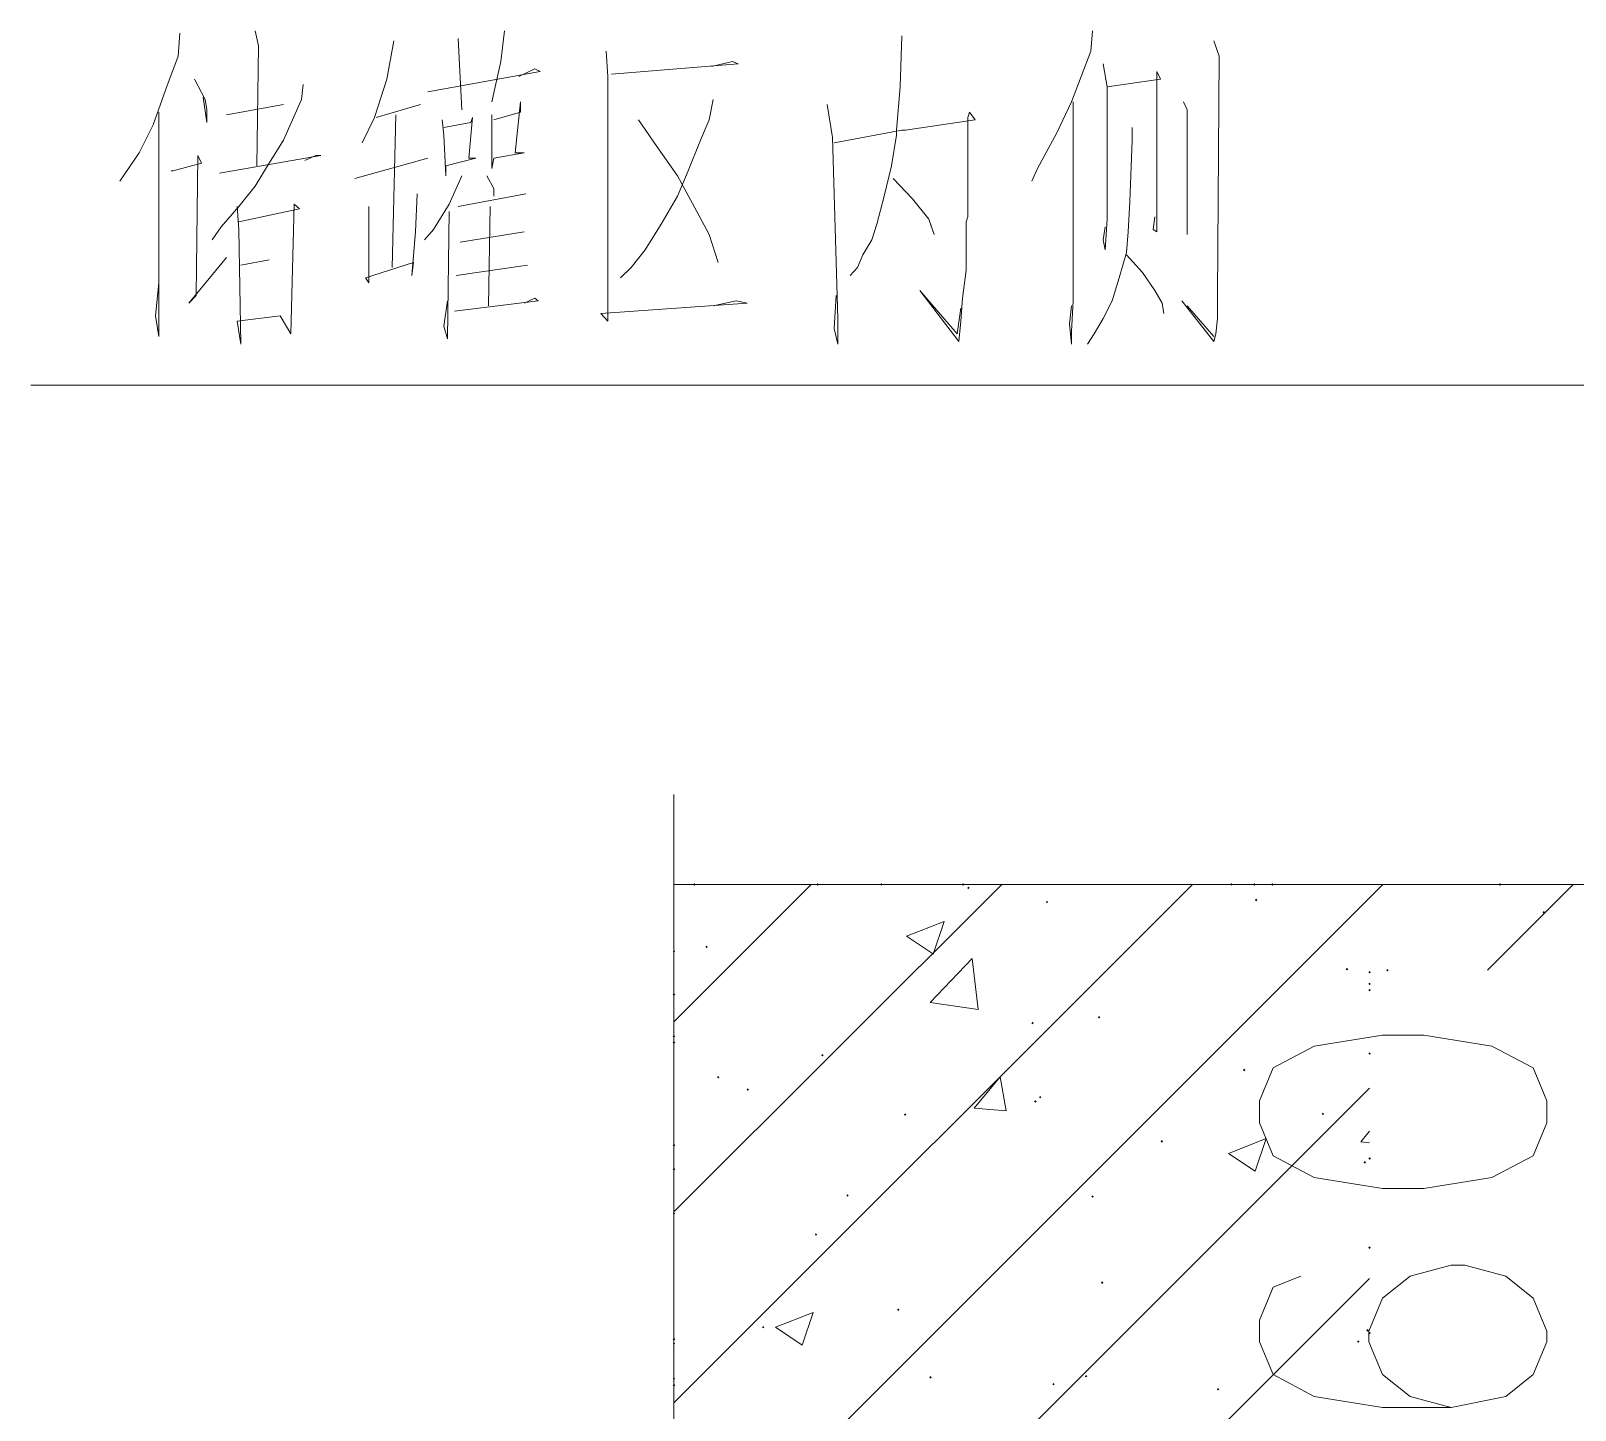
# Model space of a CAD drawing. Header units: millimetres. Extents: x -30643 to 86172, y -19411 to 63186.
# Drawn here: x 40034 to 43204, y -29 to 2801 of the extents above; entities that cross this region are included whole.
import ezdxf

# ---------------------------------------------------------------- set-up
doc = ezdxf.new("R2010")
doc.units = ezdxf.units.MM

msp = doc.modelspace()

# ---------------------------------------------------------------- hatches: boundary and pattern name
h = msp.add_hatch(color=0)
h.dxf.hatch_style = 2
h.paths.add_polyline_path([(41395.9, 1046.9), (41393.3, 1049.5), (41395.9, 1052.1), (41398.5, 1049.5)])
h = msp.add_hatch(color=0)
h.dxf.hatch_style = 2
h.paths.add_polyline_path([(41395.9, 1046.9), (41393.3, 1049.5), (41395.9, 1052.1), (41398.5, 1049.5)])
h = msp.add_hatch(color=0)
h.dxf.hatch_style = 2
h.paths.add_polyline_path([(41649.2, 1046.9), (41646.6, 1049.5), (41649.2, 1052.1), (41651.8, 1049.5)])
h = msp.add_hatch(color=0)
h.dxf.hatch_style = 2
h.paths.add_polyline_path([(41780.1, 1046.9), (41777.5, 1049.5), (41780.1, 1052.1), (41782.7, 1049.5)])
h = msp.add_hatch(color=0)
h.dxf.hatch_style = 2
h.paths.add_polyline_path([(41780.1, 1046.9), (41777.5, 1049.5), (41780.1, 1052.1), (41782.7, 1049.5)])
h = msp.add_hatch(color=0)
h.dxf.hatch_style = 2
h.paths.add_polyline_path([(41780.1, 1046.9), (41777.5, 1049.5), (41780.1, 1052.1), (41782.7, 1049.5)])
h = msp.add_hatch(color=0)
h.dxf.hatch_style = 2
h.paths.add_polyline_path([(41947.5, 1046.9), (41944.9, 1049.5), (41947.5, 1052.1), (41950.1, 1049.5)])
h = msp.add_hatch(color=0)
h.dxf.hatch_style = 2
h.paths.add_polyline_path([(42498.5, 1046.9), (42495.9, 1049.5), (42498.5, 1052.1), (42501.1, 1049.5)])
h = msp.add_hatch(color=0)
h.dxf.hatch_style = 2
h.paths.add_polyline_path([(42545.7, 1046.9), (42543.1, 1049.5), (42545.7, 1052.1), (42548.3, 1049.5)])
h = msp.add_hatch(color=0)
h.dxf.hatch_style = 2
h.paths.add_polyline_path([(42545.7, 1046.9), (42543.1, 1049.5), (42545.7, 1052.1), (42548.3, 1049.5)])
h = msp.add_hatch(color=0)
h.dxf.hatch_style = 2
h.paths.add_polyline_path([(42545.7, 1046.9), (42543.1, 1049.5), (42545.7, 1052.1), (42548.3, 1049.5)])
h = msp.add_hatch(color=0)
h.dxf.hatch_style = 2
h.paths.add_polyline_path([(42582.3, 1046.9), (42579.7, 1049.5), (42582.3, 1052.1), (42584.9, 1049.5)])
h = msp.add_hatch(color=0)
h.dxf.hatch_style = 2
h.paths.add_polyline_path([(42582.3, 1046.9), (42579.7, 1049.5), (42582.3, 1052.1), (42584.9, 1049.5)])
h = msp.add_hatch(color=0)
h.dxf.hatch_style = 2
h.paths.add_polyline_path([(43048.8, 1046.9), (43046.2, 1049.5), (43048.8, 1052.1), (43051.4, 1049.5)])
h = msp.add_hatch(color=0)
h.dxf.hatch_style = 2
h.paths.add_polyline_path([(43050.2, 1046.9), (43047.6, 1049.5), (43050.2, 1052.1), (43052.8, 1049.5)])
h = msp.add_hatch(color=0)
h.dxf.hatch_style = 2
h.paths.add_polyline_path([(41958.8, 1039.9), (41956.2, 1042.5), (41958.8, 1045.1), (41961.4, 1042.5)])
h = msp.add_hatch(color=0)
h.dxf.hatch_style = 2
h.paths.add_polyline_path([(42119.9, 1011), (42117.3, 1013.6), (42119.9, 1016.2), (42122.5, 1013.6)])
h = msp.add_hatch(color=0)
h.dxf.hatch_style = 2
h.paths.add_polyline_path([(42549.2, 1015.2), (42546.6, 1017.8), (42549.2, 1020.4), (42551.8, 1017.8)])
h = msp.add_hatch(color=0)
h.dxf.hatch_style = 2
h.paths.add_polyline_path([(43139.6, 989.9), (43137, 992.5), (43139.6, 995.1), (43142.2, 992.5)])
h = msp.add_hatch(color=0)
h.dxf.hatch_style = 2
h.paths.add_polyline_path([(41421.2, 918.8), (41418.6, 921.4), (41421.2, 924), (41423.8, 921.4)])
h = msp.add_hatch(color=0)
h.dxf.hatch_style = 2
h.paths.add_polyline_path([(41354.3, 909.7), (41351.7, 912.3), (41354.3, 914.9), (41356.9, 912.3)])
h = msp.add_hatch(color=0)
h.dxf.hatch_style = 2
h.paths.add_polyline_path([(42735.7, 873.1), (42733.1, 875.7), (42735.7, 878.3), (42738.3, 875.7)])
h = msp.add_hatch(color=0)
h.dxf.hatch_style = 2
h.paths.add_polyline_path([(42782.1, 866.8), (42779.5, 869.4), (42782.1, 872), (42784.7, 869.4)])
h = msp.add_hatch(color=0)
h.dxf.hatch_style = 2
h.paths.add_polyline_path([(42818.7, 871), (42816.1, 873.6), (42818.7, 876.2), (42821.3, 873.6)])
h = msp.add_hatch(color=0)
h.dxf.hatch_style = 2
h.paths.add_polyline_path([(42818.7, 871), (42816.1, 873.6), (42818.7, 876.2), (42821.3, 873.6)])
h = msp.add_hatch(color=0)
h.dxf.hatch_style = 2
h.paths.add_polyline_path([(41354.3, 821), (41351.7, 823.6), (41354.3, 826.2), (41356.9, 823.6)])
h = msp.add_hatch(color=0)
h.dxf.hatch_style = 2
h.paths.add_polyline_path([(41354.3, 821), (41351.7, 823.6), (41354.3, 826.2), (41356.9, 823.6)])
h = msp.add_hatch(color=0)
h.dxf.hatch_style = 2
h.paths.add_polyline_path([(42782.1, 842.8), (42779.5, 845.4), (42782.1, 848), (42784.7, 845.4)])
h = msp.add_hatch(color=0)
h.dxf.hatch_style = 2
h.paths.add_polyline_path([(42782.1, 842.8), (42779.5, 845.4), (42782.1, 848), (42784.7, 845.4)])
h = msp.add_hatch(color=0)
h.dxf.hatch_style = 2
h.paths.add_polyline_path([(42782.1, 830.2), (42779.5, 832.8), (42782.1, 835.4), (42784.7, 832.8)])
h = msp.add_hatch(color=0)
h.dxf.hatch_style = 2
h.paths.add_polyline_path([(42782.1, 830.2), (42779.5, 832.8), (42782.1, 835.4), (42784.7, 832.8)])
h = msp.add_hatch(color=0)
h.dxf.hatch_style = 2
h.paths.add_polyline_path([(42090.4, 762.6), (42087.8, 765.2), (42090.4, 767.8), (42093, 765.2)])
h = msp.add_hatch(color=0)
h.dxf.hatch_style = 2
h.paths.add_polyline_path([(42226.9, 774.6), (42224.3, 777.2), (42226.9, 779.8), (42229.5, 777.2)])
h = msp.add_hatch(color=0)
h.dxf.hatch_style = 2
h.paths.add_polyline_path([(41354.3, 735.2), (41351.7, 737.8), (41354.3, 740.4), (41356.9, 737.8)])
h = msp.add_hatch(color=0)
h.dxf.hatch_style = 2
h.paths.add_polyline_path([(41354.3, 735.2), (41351.7, 737.8), (41354.3, 740.4), (41356.9, 737.8)])
h = msp.add_hatch(color=0)
h.dxf.hatch_style = 2
h.paths.add_polyline_path([(41354.3, 735.2), (41351.7, 737.8), (41354.3, 740.4), (41356.9, 737.8)])
h = msp.add_hatch(color=0)
h.dxf.hatch_style = 2
h.paths.add_polyline_path([(41354.3, 722.5), (41351.7, 725.1), (41354.3, 727.7), (41356.9, 725.1)])
h = msp.add_hatch(color=0)
h.dxf.hatch_style = 2
h.paths.add_polyline_path([(41354.3, 722.5), (41351.7, 725.1), (41354.3, 727.7), (41356.9, 725.1)])
h = msp.add_hatch(color=0)
h.dxf.hatch_style = 2
h.paths.add_polyline_path([(41659, 696.5), (41656.4, 699.1), (41659, 701.7), (41661.6, 699.1)])
h = msp.add_hatch(color=0)
h.dxf.hatch_style = 2
h.paths.add_polyline_path([(42782.1, 700), (42779.5, 702.6), (42782.1, 705.2), (42784.7, 702.6)])
h = msp.add_hatch(color=0)
h.dxf.hatch_style = 2
h.paths.add_polyline_path([(42524.6, 666.2), (42522, 668.8), (42524.6, 671.4), (42527.2, 668.8)])
h = msp.add_hatch(color=0)
h.dxf.hatch_style = 2
h.paths.add_polyline_path([(41445.1, 651.4), (41442.5, 654), (41445.1, 656.6), (41447.7, 654)])
h = msp.add_hatch(color=0)
h.dxf.hatch_style = 2
h.paths.add_polyline_path([(41505.6, 626.1), (41503, 628.7), (41505.6, 631.3), (41508.2, 628.7)])
h = msp.add_hatch(color=0)
h.dxf.hatch_style = 2
h.paths.add_polyline_path([(42096, 601.5), (42093.4, 604.1), (42096, 606.7), (42098.6, 604.1)])
h = msp.add_hatch(color=0)
h.dxf.hatch_style = 2
h.paths.add_polyline_path([(42105.9, 610.6), (42103.3, 613.2), (42105.9, 615.8), (42108.5, 613.2)])
h = msp.add_hatch(color=0)
h.dxf.hatch_style = 2
h.paths.add_polyline_path([(41828.6, 574.7), (41826, 577.3), (41828.6, 579.9), (41831.2, 577.3)])
h = msp.add_hatch(color=0)
h.dxf.hatch_style = 2
h.paths.add_polyline_path([(42686.4, 576.1), (42683.8, 578.7), (42686.4, 581.3), (42689, 578.7)])
h = msp.add_hatch(color=0)
h.dxf.hatch_style = 2
h.paths.add_polyline_path([(41354.3, 512.1), (41351.7, 514.7), (41354.3, 517.3), (41356.9, 514.7)])
h = msp.add_hatch(color=0)
h.dxf.hatch_style = 2
h.paths.add_polyline_path([(41354.3, 512.1), (41351.7, 514.7), (41354.3, 517.3), (41356.9, 514.7)])
h = msp.add_hatch(color=0)
h.dxf.hatch_style = 2
h.paths.add_polyline_path([(42355.7, 519.8), (42353.1, 522.4), (42355.7, 525.1), (42358.3, 522.4)])
h = msp.add_hatch(color=0)
h.dxf.hatch_style = 2
h.paths.add_polyline_path([(42772.3, 476.9), (42769.6, 479.5), (42772.3, 482.1), (42774.9, 479.5)])
h = msp.add_hatch(color=0)
h.dxf.hatch_style = 2
h.paths.add_polyline_path([(42782.1, 484.7), (42779.5, 487.3), (42782.1, 489.9), (42784.7, 487.3)])
h = msp.add_hatch(color=0)
h.dxf.hatch_style = 2
h.paths.add_polyline_path([(41354.3, 462.8), (41351.7, 465.5), (41354.3, 468.1), (41356.9, 465.5)])
h = msp.add_hatch(color=0)
h.dxf.hatch_style = 2
h.paths.add_polyline_path([(41354.3, 462.8), (41351.7, 465.5), (41354.3, 468.1), (41356.9, 465.5)])
h = msp.add_hatch(color=0)
h.dxf.hatch_style = 2
h.paths.add_polyline_path([(41710.4, 408.7), (41707.8, 411.3), (41710.4, 413.9), (41713, 411.3)])
h = msp.add_hatch(color=0)
h.dxf.hatch_style = 2
h.paths.add_polyline_path([(42213.5, 406.6), (42210.9, 409.2), (42213.5, 411.8), (42216.1, 409.2)])
h = msp.add_hatch(color=0)
h.dxf.hatch_style = 2
h.paths.add_polyline_path([(41354.3, 371.4), (41351.7, 374), (41354.3, 376.6), (41356.9, 374)])
h = msp.add_hatch(color=0)
h.dxf.hatch_style = 2
h.paths.add_polyline_path([(41354.3, 371.4), (41351.7, 374), (41354.3, 376.6), (41356.9, 374)])
h = msp.add_hatch(color=0)
h.dxf.hatch_style = 2
h.paths.add_polyline_path([(41354.3, 371.4), (41351.7, 374), (41354.3, 376.6), (41356.9, 374)])
h = msp.add_hatch(color=0)
h.dxf.hatch_style = 2
h.paths.add_polyline_path([(41645.7, 328.4), (41643.1, 331), (41645.7, 333.7), (41648.3, 331)])
h = msp.add_hatch(color=0)
h.dxf.hatch_style = 2
h.paths.add_polyline_path([(42782.1, 301.7), (42779.5, 304.3), (42782.1, 306.9), (42784.7, 304.3)])
h = msp.add_hatch(color=0)
h.dxf.hatch_style = 2
h.paths.add_polyline_path([(42233.2, 229.9), (42230.6, 232.5), (42233.2, 235.1), (42235.8, 232.5)])
h = msp.add_hatch(color=0)
h.dxf.hatch_style = 2
h.paths.add_polyline_path([(41814.5, 174.3), (41811.9, 176.9), (41814.5, 179.5), (41817.1, 176.9)])
h = msp.add_hatch(color=0)
h.dxf.hatch_style = 2
h.paths.add_polyline_path([(41537.3, 138.5), (41534.7, 141.1), (41537.3, 143.7), (41539.9, 141.1)])
h = msp.add_hatch(color=0)
h.dxf.hatch_style = 2
h.paths.add_polyline_path([(42777.9, 132.1), (42775.3, 134.7), (42777.9, 137.3), (42780.5, 134.7)])
h = msp.add_hatch(color=0)
h.dxf.hatch_style = 2
h.paths.add_polyline_path([(42782.1, 126.5), (42779.5, 129.1), (42782.1, 131.7), (42784.7, 129.1)])
h = msp.add_hatch(color=0)
h.dxf.hatch_style = 2
h.paths.add_polyline_path([(41354.3, 113.8), (41351.7, 116.4), (41354.3, 119), (41356.9, 116.4)])
h = msp.add_hatch(color=0)
h.dxf.hatch_style = 2
h.paths.add_polyline_path([(41354.3, 113.8), (41351.7, 116.4), (41354.3, 119), (41356.9, 116.4)])
h = msp.add_hatch(color=0)
h.dxf.hatch_style = 2
h.paths.add_polyline_path([(41354.3, 104.7), (41351.7, 107.3), (41354.3, 109.9), (41356.9, 107.3)])
h = msp.add_hatch(color=0)
h.dxf.hatch_style = 2
h.paths.add_polyline_path([(41354.3, 104.7), (41351.7, 107.3), (41354.3, 109.9), (41356.9, 107.3)])
h = msp.add_hatch(color=0)
h.dxf.hatch_style = 2
h.paths.add_polyline_path([(42758.9, 108.9), (42756.3, 111.5), (42758.9, 114.1), (42761.5, 111.5)])
h = msp.add_hatch(color=0)
h.dxf.hatch_style = 2
h.paths.add_polyline_path([(41354.3, 32.9), (41351.7, 35.5), (41354.3, 38.1), (41356.9, 35.5)])
h = msp.add_hatch(color=0)
h.dxf.hatch_style = 2
h.paths.add_polyline_path([(41354.3, 32.9), (41351.7, 35.5), (41354.3, 38.1), (41356.9, 35.5)])
h = msp.add_hatch(color=0)
h.dxf.hatch_style = 2
h.paths.add_polyline_path([(41880.7, 35.7), (41878.1, 38.3), (41880.7, 40.9), (41883.3, 38.3)])
h = msp.add_hatch(color=0)
h.dxf.hatch_style = 2
h.paths.add_polyline_path([(42200.2, 37.8), (42197.6, 40.4), (42200.2, 43), (42202.8, 40.4)])
h = msp.add_hatch(color=0)
h.dxf.hatch_style = 2
h.paths.add_polyline_path([(41354.3, 19.5), (41351.7, 22.1), (41354.3, 24.7), (41356.9, 22.1)])
h = msp.add_hatch(color=0)
h.dxf.hatch_style = 2
h.paths.add_polyline_path([(42133.3, 21.6), (42130.7, 24.2), (42133.3, 26.8), (42135.9, 24.2)])
h = msp.add_hatch(color=0)
h.dxf.hatch_style = 2
h.paths.add_polyline_path([(42471.1, 11.1), (42468.5, 13.7), (42471.1, 16.3), (42473.7, 13.7)])

# ---------------------------------------------------------------- linework, layer by layer
at = {"color": 0, "lineweight": 0}
for points in [[(40340.3, 2796), (40336.8, 2748.9), (40311.5, 2681.3), (40285.5, 2608.2), (40256.6, 2550.5), (40216.5, 2492.7)], [(40494.4, 2801), (40501.5, 2770), (40498, 2524.4)], [(41006.7, 2801), (40999, 2738.3), (40980.7, 2655.3)], [(41822.3, 2791.1), (41818.8, 2686.3), (41811, 2597.6), (41811, 2587), (41800.5, 2524.4), (41785.7, 2461.8), (41770.9, 2404.1), (41760.4, 2372.4), (41742.1, 2341.5), (41730.8, 2315.4), (41716, 2299.2)], [(42213.5, 2801), (42210, 2759.4), (42169.9, 2655.3), (42140.3, 2592), (42100.2, 2518.8), (42089, 2492.7)], [(40779.4, 2780.6), (40764.7, 2701.7), (40739.3, 2623.6), (40714, 2571.6)], [(40911, 2785.5), (40918.8, 2639.1)], [(41215, 2759.4), (41218.5, 2707.4), (41218.5, 2205.6), (41203.8, 2221.1), (41504.2, 2242.2), (41481.7, 2247.2), (41434.6, 2236.6)], [(42462.6, 2780.6), (42473.2, 2748.9), (42469.7, 2257.7), (42469.7, 2210.6), (42466.2, 2179.6), (42462.6, 2163.4), (42396.5, 2247.2)], [(41226.3, 2712.3), (41485.9, 2733.4), (41474.7, 2738.3), (41431, 2727.8)], [(42239.6, 2399.2), (42235.3, 2372.4), (42239.6, 2352), (42243.1, 2414.6), (42243.1, 2535), (42243.1, 2686.3), (42235.3, 2733.4), (42243.1, 2686.3), (42352.9, 2701.7), (42345.1, 2717.9), (42345.1, 2696.8), (42345.1, 2435.8), (42345.1, 2388.6), (42338.1, 2393.5), (42341.6, 2419.6)], [(40369.9, 2701.7), (40391.7, 2660.2), (40395.2, 2639.1), (40395.2, 2613.1), (40388.2, 2665.2)], [(40849.1, 2675.7), (41079.9, 2717.9), (41068.6, 2722.9), (41035.6, 2707.4)], [(40593, 2691.2), (40589.4, 2660.2), (40552.8, 2576.5), (40519.8, 2524.4), (40494.4, 2482.2), (40461.4, 2440.7), (40424.8, 2399.2), (40406.5, 2372.4)], [(40296.7, 2634.2), (40296.7, 2174), (40289.7, 2216.2), (40296.7, 2283.8)], [(40552.8, 2649.7), (40436, 2628.6)], [(40742.8, 2623.6), (40834.3, 2649.7)], [(40980.7, 2628.6), (40980.7, 2518.8), (40984.2, 2539.9), (41046.8, 2550.5), (41028.5, 2550.5), (41039.1, 2655.3), (41039.1, 2634.2), (40984.2, 2618.7)], [(41434.6, 2660.2), (41426.8, 2618.7), (41408.5, 2576.5), (41383.2, 2513.9), (41361.4, 2461.8), (41328.3, 2404.1), (41295.2, 2352), (41266.4, 2315.4), (41244.6, 2294.3)], [(41668.9, 2649.7), (41679.4, 2582.1), (41690.7, 2210.6), (41690.7, 2158.5), (41683, 2190.2), (41687.2, 2257.7)], [(41683, 2571.6), (41822.3, 2597.6), (41829.3, 2597.6), (41972.2, 2618.7), (41960.9, 2634.2), (41957.4, 2623.6), (41957.4, 2513.9), (41957.4, 2419.6), (41953.9, 2409), (41953.9, 2320.3), (41953.9, 2309.8), (41946.8, 2252.8), (41943.3, 2205.6), (41939.1, 2163.4), (41858.9, 2268.3), (41935.6, 2179.6), (41943.3, 2231.7)], [(42173.4, 2655.3), (42173.4, 2247.2), (42169.9, 2184.5), (42169.9, 2158.5), (42166.4, 2200), (42169.9, 2236.6)], [(42400, 2655.3), (42407.7, 2639.1), (42407.7, 2383)], [(40783, 2628.6), (40775.9, 2315.4)], [(40878.7, 2618.7), (40882.2, 2587), (40885.7, 2503.3), (40885.7, 2524.4), (40947.6, 2539.9), (40933.5, 2539.9), (40940.6, 2623.6), (40937.1, 2613.1), (40882.2, 2602.5)], [(41281.2, 2618.7), (41317.7, 2565.9), (41361.4, 2503.3), (41401.5, 2430.1), (41426.8, 2383), (41445.1, 2326)], [(42294.5, 2602.5), (42294.5, 2576.5), (42290.2, 2451.2), (42286.7, 2388.6), (42283.2, 2346.4), (42268.4, 2294.3), (42253.6, 2247.2), (42235.3, 2210.6), (42217, 2179.6), (42203, 2158.5)], [(40322, 2513.9), (40326.3, 2513.9), (40384.7, 2529.3), (40376.9, 2545.5), (40373.4, 2257.7), (40358.6, 2242.2), (40436, 2335.8)], [(40421.3, 2508.9), (40629.5, 2545.5), (40619, 2545.5), (40596.5, 2535)], [(40849.1, 2539.9), (40699.2, 2498.4)], [(40918.8, 2503.3), (40892.7, 2445.6), (40860.4, 2393.5), (40842.1, 2372.4)], [(40970.1, 2503.3), (40984.2, 2477.3), (40984.2, 2461.8)], [(41804, 2498.4), (41844.1, 2456.2), (41877.2, 2414.6), (41888.4, 2383), (41880.7, 2404.1)], [(40457.9, 2440.7), (40461.4, 2393.5), (40464.9, 2158.5), (40457.9, 2205.6), (40545.8, 2216.2), (40567.6, 2179.6), (40574.7, 2445.6), (40585.9, 2435.8), (40461.4, 2409)], [(40728.1, 2440.7), (40728.1, 2283.8), (40721, 2294.3), (40819.5, 2326), (40816, 2299.2), (40823.8, 2388.6), (40827.3, 2466.7)], [(40911, 2440.7), (41050.3, 2466.7)], [(40892.7, 2430.1), (40889.2, 2169.1), (40882.2, 2195.1), (40889.2, 2247.2)], [(40977.2, 2440.7), (40973.6, 2236.6)], [(40915.2, 2367.5), (41046.8, 2388.6)], [(40523.3, 2330.9), (40464.9, 2320.3)], [(41053.9, 2320.3), (40907.5, 2299.2)], [(42283.2, 2341.5), (42316.3, 2304.9), (42341.6, 2268.3), (42356.4, 2242.2), (42359.9, 2221.1)], [(40904, 2226.1), (41075.7, 2247.2), (41068.6, 2252.8), (41046.8, 2242.2)], [(42407.7, 2236.6), (42462.6, 2174)], [(40034.2, 2074.1), (43586.4, 2074.1)], [(41354.3, -2822.1), (41354.3, -978.5), (40985.6, -886.3), (41723.1, -702), (41354.3, -609.8), (41354.3, 1233.9)], [(41354.3, 1049.5), (49382.6, 1049.5)], [(41354.3, 768), (41635.8, 1049.5)], [(41354.3, 377.5), (42027.1, 1049.5)], [(41354.3, -13.8), (42418.3, 1049.5)], [(41354.3, -405), (42809.5, 1049.5)], [(44133.2, 1049.5), (42949.6, 1049.5)], [(43024.2, 873.6), (43200.1, 1049.5)], [(41831.4, 943.2), (41908.8, 973.5)], [(41886.3, 906.7), (41908.8, 973.5)], [(41831.4, 943.2), (41887, 906.7)], [(41880, 807.4), (41966.5, 897.5)], [(41978.5, 792.7), (41966.5, 897.5)], [(41880, 807.4), (41978.5, 792.7)], [(41970.1, 590.7), (42023.5, 654.7)], [(42036.2, 585.1), (42023.5, 654.7)], [(41354.3, -796.2), (42782.1, 631.5)], [(41970.1, 590.7), (42036.2, 585.1)], [(42763.8, 521.7), (42782.1, 543.6)], [(42492.2, 497.8), (42569.6, 528.1)], [(42547.1, 461.2), (42569.6, 528.1)], [(42763.8, 521.7), (42782.1, 519.6)], [(42492.2, 497.8), (42547.1, 461.2)], [(42640.7, 245.9), (42584.4, 223.4), (42556.2, 155.8), (42556.2, 110.8), (42584.4, 43.9), (42668.1, -1.1), (42808.8, -23.6), (42949.6, -23.6), (43061.5, -1.1), (43117.8, 43.9), (43145.9, 110.8), (43145.9, 133.3), (43117.8, 200.9), (43061.5, 245.9), (42977.7, 268.4), (42949.6, 268.4), (42865.1, 245.9), (42808.8, 200.9), (42780.7, 133.3), (42780.7, 110.8), (42808.8, 43.9), (42865.1, -1.1), (42949.6, -23.6)], [(41447.9, -1093.9), (42782.1, 241)], [(41562.6, 141.1), (41640, 171.3)], [(41617.5, 104.5), (41640, 171.3)], [(41562.6, 141.1), (41617.5, 104.5)]]:
    msp.add_lwpolyline(points, dxfattribs=at)
msp.add_lwpolyline([(42556.2, 560.4), (42584.4, 492.9), (42668.1, 448.6), (42808.8, 426), (42893.3, 426), (43033.3, 448.6), (43117.8, 492.9), (43145.9, 560.4), (43145.9, 605.5), (43117.8, 673), (43033.3, 718.1), (42893.3, 740.6), (42808.8, 740.6), (42668.1, 718.1), (42584.4, 673), (42556.2, 605.5)], close=True, dxfattribs=at)

doc.saveas('drawing.dxf')
